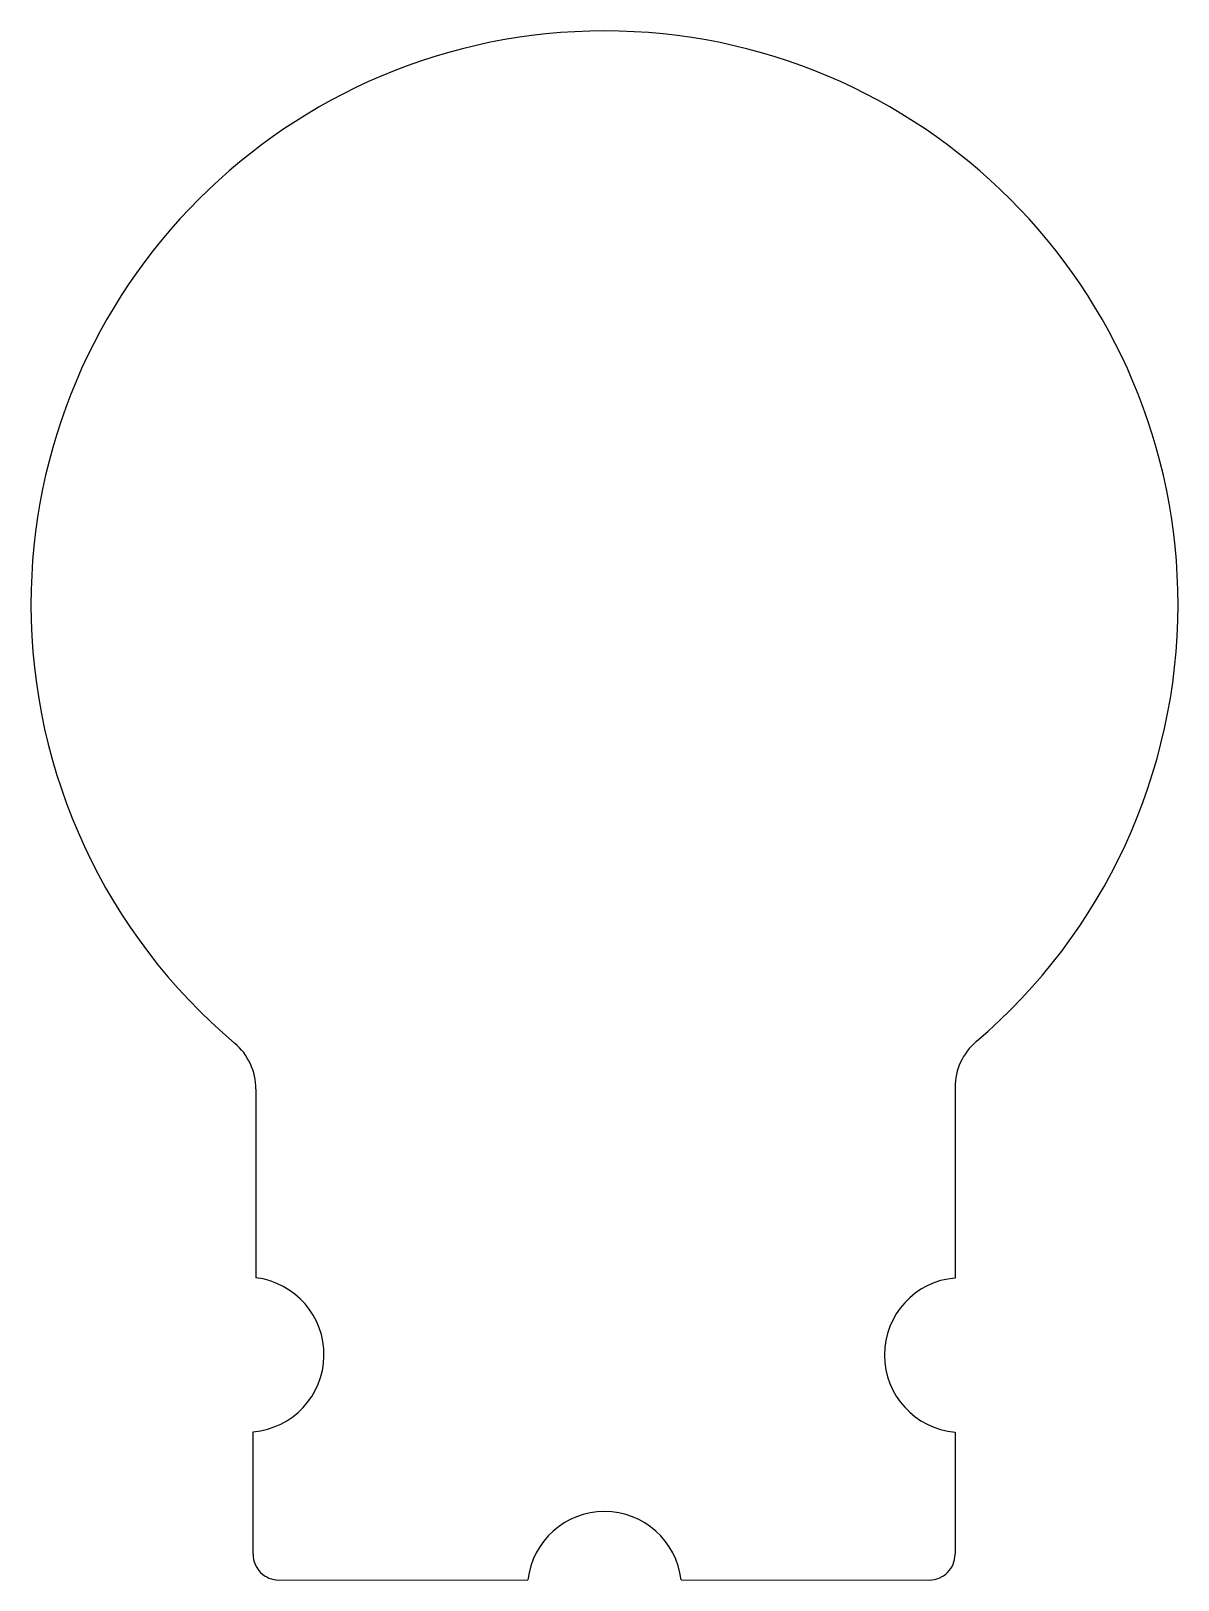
# Model space of a CAD drawing. Extents: x 116 to 183, y -128 to -37.6.
import ezdxf

# ---------------------------------------------------------------- set-up
doc = ezdxf.new("R2010")
doc.units = 0
doc.layers.add('BLACK', color=7, linetype='CONTINUOUS')

msp = doc.modelspace()

# ---------------------------------------------------------------- linework, layer by layer
at = {"layer": 'BLACK', "linetype": 'CONTINUOUS'}
for p, q in [((129.089859, -99.356597), (129.089859, -110.37597)), ((169.927313, -99.254504), (169.927313, -110.391357)), ((128.927757, -126.526624), (128.927757, -119.373965)), ((169.927313, -119.389472), (169.927757, -126.526753)), ((130.427757, -128.026624), (144.978705, -128.023605)), ((153.922434, -128.024806), (168.427757, -128.026753))]:
    msp.add_line(p, q, dxfattribs=at)
at = {"layer": 'BLACK'}
for centre, radius, start, end in [((149.450502, -71.074296), 33.5, 0, 180), ((149.4505, -71.0743), 33.499996, -180.00000684, -130.15536454), ((149.4505, -71.0743), 33.500002, -49.6070463, 0.00000684), ((125.585, -99.355), 3.504871, -0.026107, 49.79220904), ((173.4278, -99.2545), 3.500487, -229.60648353, -179.99993453), ((128.54322, -114.86658), 4.523759, -85.123752, 83.05956922), ((170.31716, -114.89041), 4.515921, -265.04763905, -94.9523511), ((149.4505, -128.5266), 4.499995, 6.4023564, 173.58224999), ((130.4277, -126.5266), 1.500024, -179.99908323, -89.9978228), ((168.4278, -126.5268), 1.499957, -90.00164253, 0.00179532)]:
    msp.add_arc(centre, radius, start, end, dxfattribs=at)

doc.saveas('drawing.dxf')
